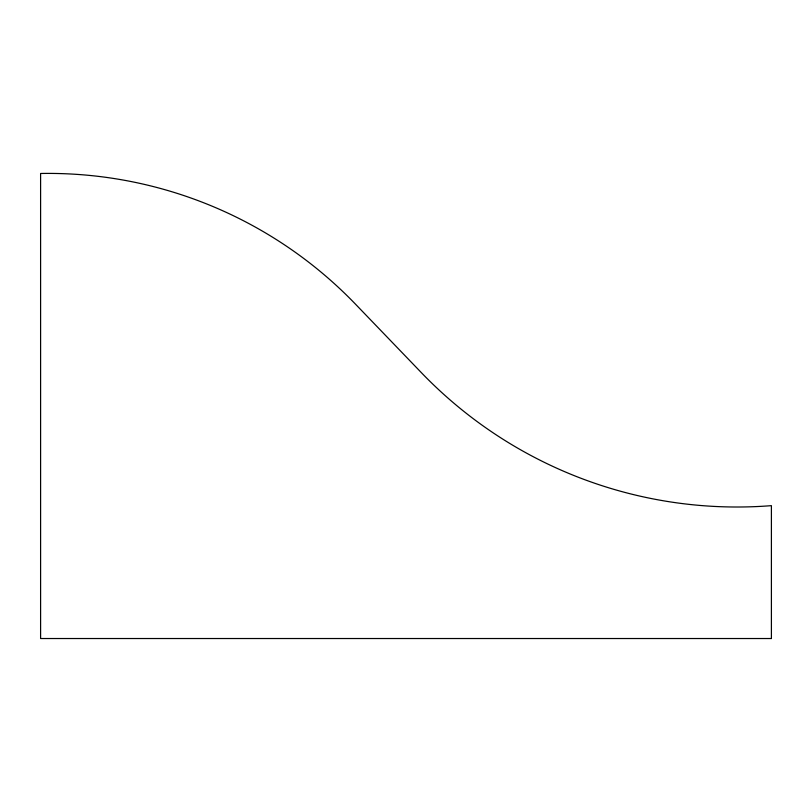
<?xml version="1.0" encoding="UTF-8"?>
<svg xmlns="http://www.w3.org/2000/svg" width="812" height="812" viewBox="0 0 812 812"><rect width="100%" height="100%" fill="white"/><g stroke="black" fill="none" stroke-linecap="round" stroke-linejoin="round"><path stroke-width="1.22" d="M771.4 638.526L40.6 638.526L40.6 173.474A426.493 426.493 0 0 1 355.575 304.256L421.367 372.657A437.912 437.912 0 0 0 771.4 505.653L771.4 638.526"/></g></svg>
